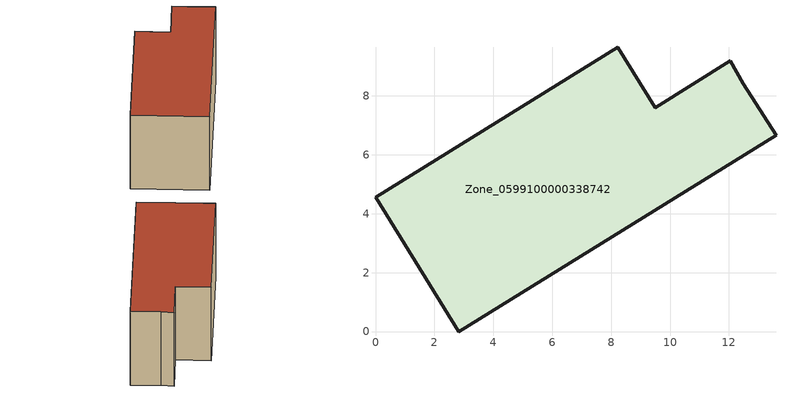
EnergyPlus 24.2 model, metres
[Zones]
Zone_0599100000338742
 floor ground (C_G): 2.83,0 0,4.56 8.23,9.64 9.51,7.59 12.05,9.2 12.48,8.41 13.6,6.67 z0
 wall outside (C_F): 12.48,8.41 12.05,9.2 9.51,7.59 8.23,9.64 0,4.56 2.83,0 13.6,6.67 12.48,8.41 z0:6.06
 roof outside (C_R): 2.83,0 13.6,6.67 12.48,8.41 12.05,9.2 9.51,7.59 8.23,9.64 0,4.56 z6.06
[BUILDING]
Pand.0599100000338742: North Axis=0; Terrain=City; Loads Convergence Tolerance Value=0.04; Temperature Convergence Tolerance Value=0.4; Solar Distribution=FullExterior; Maximum Number of Warmup Days=25; Minimum Number of Warmup Days=1
[Site:Location]
Rotterdam.The.Hague.AP_ZH_NLD Design_Conditions: Latitude=51.96; Longitude=4.45; Time Zone=1; Elevation=-4.5
[SITE:GROUNDTEMPERATURE:BUILDINGSURFACE]
18, 18, 18, 18, 18, 18, 18, 18, 18, 18, 18, 18
[MATERIAL] Thermal Absorptance=0.9; Solar Absorptance=0.7; Visible Absorptance=0.7
Name | Roughness | Thickness | Conductivity | Density | Specific Heat
G.TC.1992-2005 | MediumSmooth | 0.15 | 0.06 | 540 | 1210
F.TC.1992-2005 | Rough | 0.3 | 0.12 | 1920 | 840
R.TC.1992-2005 | MediumRough | 0.2 | 0.08 | 1500 | 1000
[CONSTRUCTION]
C_G: G.TC.1992-2005
C_F: F.TC.1992-2005
C_R: R.TC.1992-2005
[ZONE]
Zone_0599100000338742: Type=1; Multiplier=1; Ceiling Height=Autocalculate; Volume=Autocalculate; Floor Area=autocalculate; Part of Total Floor Area=Yes
[ZONEINFILTRATION:DESIGNFLOWRATE]
Infil_Zone_0599100000338742: Zone or ZoneList or Space or SpaceList=Zone_0599100000338742; Schedule=AlwaysOn; Design Flow Rate Calculation Method=Flow/Area; Flow Rate per Floor Area=0.0015; Constant Term Coefficient=1; Temperature Term Coefficient=0; Velocity Term Coefficient=0; Velocity Squared Term Coefficient=0
[HVACTEMPLATE:ZONE:IDEALLOADSAIRSYSTEM]
Zone_0599100000338742: Maximum Heating Supply Air Temperature=50; Minimum Cooling Supply Air Temperature=13; Maximum Heating Supply Air Humidity Ratio=0.0156; Minimum Cooling Supply Air Humidity Ratio=0.0077; Heating Limit=NoLimit; Cooling Limit=NoLimit; Dehumidification Control Type=ConstantSensibleHeatRatio; Cooling Sensible Heat Ratio=0.7; Dehumidification Setpoint=60; Humidification Control Type=None; Humidification Setpoint=30; Outdoor Air Method=None; Outdoor Air Flow Rate per Person=0.00944; Outdoor Air Flow Rate per Zone Floor Area=0; Outdoor Air Flow Rate per Zone=0; Demand Controlled Ventilation Type=None; Outdoor Air Economizer Type=NoEconomizer; Heat Recovery Type=None; Sensible Heat Recovery Effectiveness=0.7; Latent Heat Recovery Effectiveness=0.65
[ZONECONTROL:THERMOSTAT]
ThermostatControl_Zone_0599100000338742: Zone or ZoneList=Zone_0599100000338742; Control Type Schedule=DualSetpointControlType; Control 1=Thermostat_Zone_0599100000338742; Temperature Difference Between Cutout And Setpoint=0
[THERMOSTATSETPOINT:DUALSETPOINT]
Thermostat_Zone_0599100000338742: Heating Setpoint Temperature Schedule=HeatingSetpoint_Zone_0599100000338742; Cooling Setpoint Temperature Schedule=CoolingSetpoint_Zone_0599100000338742
[SCHEDULE:COMPACT]
HeatingSetpoint_Zone_0599100000338742: Through: 12/31, For: AllDays, Until: 24:00, 21
CoolingSetpoint_Zone_0599100000338742: Through: 12/31, For: AllDays, Until: 24:00, 24
DualSetpointControlType: Through: 12/31, For: AllDays, Until: 24:00, 4
AlwaysOn: Through: 12/31, For: AllDays, Until: 24:00, 1
